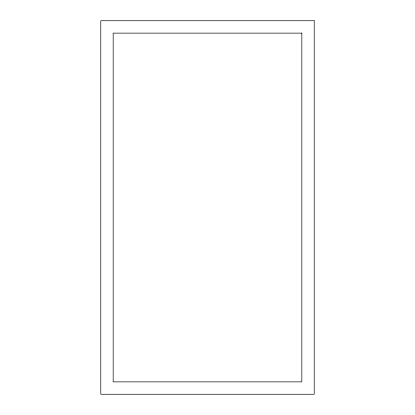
<?xml version="1.0" encoding="UTF-8"?>
<svg xmlns="http://www.w3.org/2000/svg" width="415" height="415" viewBox="0 0 415 415"><rect width="100%" height="100%" fill="white"/><g stroke="black" fill="none" stroke-linecap="round" stroke-linejoin="round"><path stroke-width="0.62" d="M314.212 20.75L100.788 20.75L100.788 394.25L314.212 394.25L314.212 20.75M301.835 33.127L113.165 33.127L113.165 381.873L301.835 381.873L301.835 33.127"/></g></svg>
